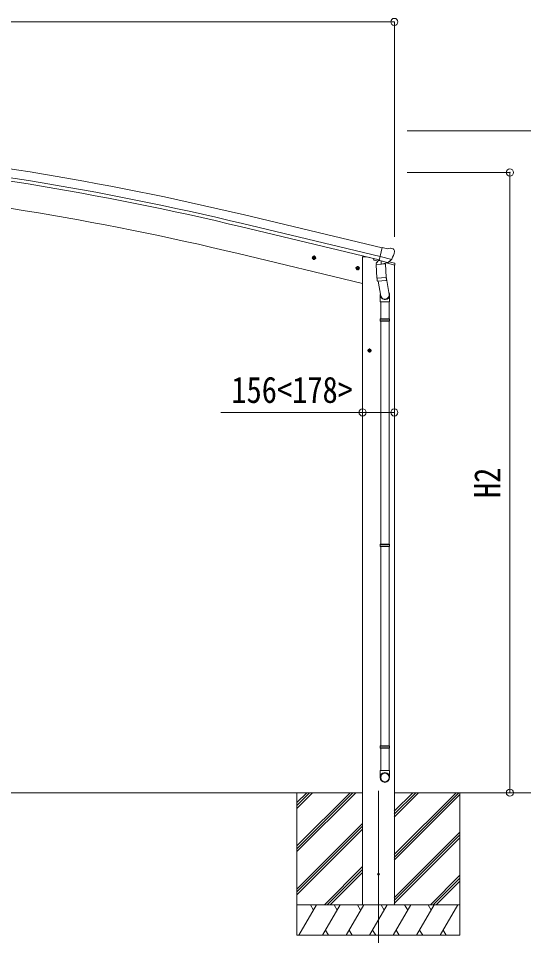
# Model space of a CAD drawing. Units: millimetres at full size; details may follow other scales. Extents: x -9783 to 9892, y -6828 to 6752.
# Drawn here: x -2419 to 61, y -1971 to 2533 of the extents above; entities that cross this region are included whole.
import ezdxf
from ezdxf.enums import TextEntityAlignment as Align

# ---------------------------------------------------------------- set-up
doc = ezdxf.new("R2010")
doc.units = ezdxf.units.MM
doc.header["$LTSCALE"] = 35
doc.header["$PDMODE"] = 32
doc.header["$PDSIZE"] = 35
for name, color, linetype, lineweight in [('0-0_0', 7, 'Continuous', 9), ('0-1_本体', 4, 'Continuous', 9), ('0-2_部品', 7, 'Continuous', 9), ('0-8_PARTS2', 2, 'Continuous', 9), ('0-A_寸法', 6, 'Continuous', 9)]:
    doc.layers.add(name, color=color, linetype=linetype, lineweight=lineweight)
doc.styles.add('ＭＳ ゴシック', font='')
doc.styles.get('ＭＳ ゴシック').set_extended_font_data('MS Gothic')

msp = doc.modelspace()

# ---------------------------------------------------------------- linework, layer by layer
at = {"layer": '0-0_0'}
for p, q in [((-7599.41, -1268.88), (-730.44, -1268.88)), ((-1051.99, -1268.88), (-1051.99, -1968.88)), ((-1051.99, -1529.61), (-791.26, -1268.88)), ((-1051.99, -1543.75), (-777.12, -1268.88)), ((-1051.99, -1557.89), (-762.98, -1268.88)), ((-1051.99, -1345.76), (-975.11, -1268.88)), ((-1051.99, -1331.62), (-989.25, -1268.88)), ((-1051.99, -1317.47), (-1003.41, -1268.89)), ((-1003.4, -1268.89), (-1003.39, -1268.88)), ((-574.24, -1388.51), (-454.61, -1268.88)), ((-574.24, -1374.37), (-468.75, -1268.88)), ((-574.24, -1360.23), (-482.89, -1268.88)), ((-574.24, -1572.36), (-270.77, -1268.89)), ((-574.24, -1586.5), (-256.63, -1268.89)), ((-574.24, -1600.64), (-251.99, -1278.39)), ((-573.74, -1268.88), (-138.56, -1268.88)), ((-251.99, -1268.88), (-251.99, -1968.88)), ((-1051.99, -1741.74), (-729.74, -1419.49)), ((-1051.99, -1755.88), (-729.74, -1433.63)), ((-1051.99, -1770.02), (-729.74, -1447.77)), ((-574.24, -1784.49), (-251.99, -1462.24)), ((-574.24, -1798.63), (-251.99, -1476.38)), ((-574.24, -1812.77), (-251.99, -1490.52)), ((-917, -1818.88), (-729.74, -1631.62)), ((-902.86, -1818.88), (-729.74, -1645.76)), ((-888.72, -1818.88), (-729.74, -1659.9)), ((-396.5, -1818.88), (-251.99, -1674.37)), ((-382.36, -1818.88), (-251.99, -1688.51)), ((-368.22, -1818.88), (-251.99, -1702.65)), ((-251.99, -1818.88), (-1051.99, -1818.88)), ((-1041.7, -1968.88), (-955.1, -1818.88)), ((-970.1, -1844.86), (-985.1, -1818.88)), ((-926.23, -1968.88), (-839.63, -1818.88)), ((-854.63, -1844.86), (-869.63, -1818.88)), ((-810.76, -1968.88), (-724.16, -1818.88)), ((-739.16, -1844.86), (-754.16, -1818.88)), ((-695.29, -1968.88), (-608.69, -1818.88)), ((-623.69, -1844.86), (-638.69, -1818.88)), ((-579.82, -1968.88), (-493.22, -1818.88)), ((-508.22, -1844.86), (-523.22, -1818.88)), ((-464.35, -1968.88), (-377.75, -1818.88)), ((-407.75, -1818.88), (-392.75, -1844.86)), ((-348.88, -1968.88), (-262.28, -1818.88)), ((-1051.99, -1968.88), (-251.99, -1968.88)), ((-911.23, -1942.9), (-896.23, -1968.88)), ((-795.76, -1942.9), (-780.76, -1968.88)), ((-680.29, -1942.9), (-665.29, -1968.88)), ((-564.82, -1942.9), (-549.82, -1968.88)), ((-449.35, -1942.9), (-434.35, -1968.88)), ((-333.88, -1942.9), (-318.88, -1968.88))]:
    msp.add_line(p, q, dxfattribs=at)
at = {"layer": '0-1_本体'}
for p, q in [((-633.76, 1405.35), (-1309.45, 1567.3)), ((-647.77, 1347.01), (-1323.43, 1508.96)), ((-643.84, 1363.37), (-1319.51, 1525.32)), ((-729.24, 1231.12), (-1340.05, 1377.76)), ((-729.57, 1361.12), (-729.57, -1818.88)), ((-573.57, 1322.15), (-573.57, -1818.88))]:
    msp.add_line(p, q, dxfattribs=at)
msp.add_lwpolyline([(-729.57, 1361.12), (-709.57, 1361.12), (-675.73, 1353)], dxfattribs=at)
for centre, radius, start, end in [((-4682.2, -12503.95), 14469.82, 76.52099, 85.02099), ((-4682.2, -12503.95), 14409.82, 76.52099, 85.02099), ((-4682.2, -12503.95), 14426.65, 76.52099, 85.02099), ((-4699.62, -12617.05), 14392.42, 76.50111, 84.99887)]:
    msp.add_arc(centre, radius, start, end, dxfattribs=at)
at = {"layer": '0-2_部品'}
for p, q in [((-607.36, 1401.06), (-633.29, 1407.29)), ((-607.36, 1401.06), (-594.1, 1403.76)), ((-579.62, 1400.58), (-592.8, 1403.74)), ((-576.52, 1398.33), (-572.67, 1392.03)), ((-958.04, 1355.06), (-977.49, 1359.73)), ((-975.07, 1359.15), (-969.9, 1364.59)), ((-972.93, 1351.95), (-975.07, 1359.15)), ((-970.1, 1347.67), (-965.43, 1367.12)), ((-969.9, 1364.59), (-962.6, 1362.84)), ((-962.6, 1362.84), (-960.47, 1355.64)), ((-675.73, 1353.78), (-675.73, 1350.46)), ((-586.36, 1349.44), (-643.87, 1363.25)), ((-572.31, 1389.75), (-572.58, 1388.6)), ((-744.22, 1303.31), (-763.66, 1307.98)), ((-761.24, 1307.4), (-756.07, 1312.84)), ((-759.11, 1300.2), (-761.24, 1307.4)), ((-756.27, 1295.92), (-751.6, 1315.37)), ((-756.07, 1312.84), (-748.77, 1311.09)), ((-748.77, 1311.09), (-746.64, 1303.89)), ((-653.01, 1341.06), (-671.9, 1345.6)), ((-663.43, 1323.89), (-617.75, 1327.08)), ((-658.76, 1257.05), (-663.43, 1323.89)), ((-649.02, 1345.66), (-662.33, 1330.34)), ((-662.33, 1330.34), (-661.89, 1324)), ((-648.07, 1345.72), (-649.02, 1345.66)), ((-644.99, 1343.25), (-646.52, 1343.62)), ((-608.29, 1334.44), (-644.99, 1343.25)), ((-639.04, 1341.43), (-638.02, 1326.82)), ((-610.83, 1332.43), (-636.64, 1325.99)), ((-619.52, 1330.26), (-619.29, 1326.98)), ((-617.75, 1327.08), (-613.07, 1260.25)), ((-571.18, 1321.42), (-613.88, 1331.67)), ((-605.92, 1333.97), (-613.44, 1335.77)), ((-610.12, 1334.21), (-610.07, 1333.47)), ((-606.76, 1334.07), (-608.29, 1334.44)), ((-603.21, 1334.53), (-586.83, 1349.03)), ((-599.68, 1337.52), (-573.48, 1331.23)), ((-571.18, 1328.31), (-571.18, 1321.42)), ((-613.41, 1265.13), (-598.89, 1177.36)), ((-658.76, 1257.05), (-613.07, 1260.25)), ((-658.75, 1257.05), (-657.86, 1244.36)), ((-614.06, 1245.64), (-655.75, 1242.73)), ((-652.24, 1242.97), (-639.59, 1168.04)), ((-612.21, 1247.78), (-613.09, 1260.25)), ((-612.61, 1246.42), (-612.61, 1246.42)), ((-642.74, 1174.86), (-642.74, 1140.2)), ((-596.74, 1140.2), (-596.74, 1174.55)), ((-642.74, 1140.2), (-596.74, 1140.2)), ((-640.74, 1140.2), (-640.74, 1057.68)), ((-598.74, 1140.2), (-598.74, 1057.68)), ((-642.74, 1055.68), (-641.74, 1057.68)), ((-642.74, 1055.68), (-596.74, 1055.68)), ((-642.74, 1055.68), (-642.74, 1047.68)), ((-642.74, 1047.68), (-596.74, 1047.68)), ((-642.74, 1047.68), (-641.74, 1045.68)), ((-641.74, 1057.68), (-597.74, 1057.68)), ((-641.74, 1045.68), (-597.74, 1045.68)), ((-640.74, 1045.68), (-640.74, -48.51)), ((-598.74, 1045.68), (-598.74, -48.51)), ((-596.74, 1055.68), (-597.74, 1057.68)), ((-705.24, 901.62), (-685.24, 901.62)), ((-701.74, 905.37), (-695.24, 909.13)), ((-695.24, 891.62), (-695.24, 911.62)), ((-695.24, 909.13), (-688.74, 905.37)), ((-688.74, 905.37), (-688.74, 897.87)), ((-688.74, 897.87), (-695.24, 894.11)), ((-642.74, -50.51), (-641.74, -48.51)), ((-642.74, -50.51), (-596.74, -50.51)), ((-642.74, -50.51), (-642.74, -58.51)), ((-642.74, -58.51), (-596.74, -58.51)), ((-642.74, -58.51), (-641.74, -60.51)), ((-641.74, -48.51), (-597.74, -48.51)), ((-641.74, -60.51), (-597.74, -60.51)), ((-640.74, -60.51), (-640.74, -1038.43)), ((-598.74, -60.51), (-598.74, -1038.43)), ((-596.74, -50.51), (-597.74, -48.51)), ((-642.74, -1040.43), (-641.74, -1038.43)), ((-642.74, -1040.43), (-596.74, -1040.43)), ((-642.74, -1040.43), (-642.74, -1048.43)), ((-642.74, -1048.43), (-596.74, -1048.43)), ((-642.74, -1048.43), (-641.74, -1050.43)), ((-641.74, -1038.43), (-597.74, -1038.43)), ((-641.74, -1050.43), (-597.74, -1050.43)), ((-640.74, -1050.43), (-640.74, -1160.43)), ((-598.74, -1050.43), (-598.74, -1160.43)), ((-596.74, -1040.43), (-597.74, -1038.43)), ((-642.74, -1194.58), (-642.74, -1160.43)), ((-642.74, -1160.43), (-596.74, -1160.43)), ((-596.74, -1194.58), (-596.74, -1160.43))]:
    msp.add_line(p, q, dxfattribs=at)
for points in [[(-638.72, 1341.84), (-648.45, 1344.18), (-633.29, 1407.29)], [(-960.47, 1355.64), (-965.64, 1350.2), (-972.93, 1351.95)], [(-638.72, 1341.84), (-638.49, 1341.69), (-613.72, 1335.74), (-613.44, 1335.77)], [(-586.09, 1350.02), (-586.67, 1349.18), (-586.83, 1349.03)], [(-746.64, 1303.89), (-751.81, 1298.45), (-759.11, 1300.2)], [(-596.74, 1055.68), (-596.74, 1047.68), (-597.74, 1045.68)], [(-695.24, 894.11), (-701.74, 897.87), (-701.74, 905.37)], [(-596.74, -50.51), (-596.74, -58.51), (-597.74, -60.51)], [(-596.74, -1040.43), (-596.74, -1048.43), (-597.74, -1050.43)]]:
    msp.add_lwpolyline(points, dxfattribs=at)
for centre, radius in [((-967.77, 1357.39), 8.5), ((-967.77, 1357.39), 7.7), ((-967.77, 1357.39), 6.5), ((-753.94, 1305.64), 8.5), ((-753.94, 1305.64), 7.7), ((-753.94, 1305.64), 6.5), ((-695.24, 901.62), 8.5), ((-695.24, 901.62), 7.7), ((-695.24, 901.62), 6.5)]:
    msp.add_circle(centre, radius, dxfattribs=at)
at = {"layer": '0-2_部品', "color": 4}
msp.add_circle((-651.49, -1668.88), 4.5, dxfattribs=at)
at = {"layer": '0-2_部品'}
for centre, radius, start, end in [((-593.5, 1400.82), 3, 76.5, 101.5), ((-580.79, 1395.71), 5, 31.5, 76.5), ((-769.39, 1435.85), 202.4, 334.90875, 346.5), ((-670.73, 1350.46), 5, 180, 256.5), ((-646.4, 1344.11), 0.5, 221.23754, 256.5), ((-639.64, 1341.35), 0.604, 7.79405, 79.40158), ((-637, 1326.97), 1.03, 188.03431, 289.96103), ((-611.07, 1333.4), 1, 284, 4), ((-609.63, 1334.25), 0.5, 76.5, 184), ((-606.64, 1334.56), 0.5, 256.5, 291.76246), ((-574.18, 1328.31), 3, 0, 76.5), ((-655.89, 1244.72), 2, 190.53157, 274), ((-614.2, 1247.64), 2, 274, 322.59038), ((-614.15, 1247.61), 1.95, 322.52234, 4.95983)]:
    msp.add_arc(centre, radius, start, end, dxfattribs=at)
for centre, major_axis, ratio, start_param, end_param in [((-575.23, 1390.46), (1.57, -2.57), 0.99628, 0.7835347, 1.5707963), ((-605.22, 1336.89), (0.73, -2.92), 0.997631, 5.8041905, 5.8929484), ((-605.26, 1337.02), (-2.63, 3.16), 0.650902, 2.1145521, 2.1873627), ((-605.2, 1336.79), (0.73, -2.92), 0.997631, 5.965759, 6.7621801), ((-619.74, 1174.86), (-23, 0), 0.996195, 6.0000678, 10.0103449), ((-619.74, 1174.86), (-21, 0), 0.996195, 0.3319459, 3.3482706), ((-619.74, -1192.83), (23, 0), 0.996195, 6.2831853, 9.424778), ((-619.74, -1194.58), (23, 0), 0.996195, 6.2831853, 9.424778), ((-619.74, -1194.58), (0, -23.43), 0.981806, 4.712389, 7.8539816)]:
    msp.add_ellipse(centre, major_axis=major_axis, ratio=ratio, start_param=start_param, end_param=end_param, dxfattribs=at)
msp.add_ellipse((-619.74, -1194.58), major_axis=(-21, 0), ratio=0.996195, dxfattribs=at)
at = {"layer": '0-8_PARTS2'}
msp.add_line((-651.49, -1259.67), (-651.49, -2109.91), dxfattribs=at)
at = {"layer": '0-A_寸法'}
for p, q in [((-573.57, 2515.02), (-7755.57, 2515.02)), ((-573.57, 2515.02), (-573.57, 1460.2)), ((548.72, 1980.7), (-510.73, 1980.7)), ((-6.3, 1775.8), (-510.73, 1775.8)), ((-6.3, -1268.88), (-6.3, 1775.8)), ((-729.57, 597.89), (-1425.73, 597.89)), ((-729.57, 597.89), (-573.57, 597.89)), ((-6.3, -1268.88), (-510.73, -1268.88)), ((548.72, -1268.88), (-6.3, -1268.88))]:
    msp.add_line(p, q, dxfattribs=at)
for p in [(-573.57, 2515.02), (-6.3, 1775.8), (-729.57, 597.89), (-573.57, 597.89), (-6.3, -1268.88)]:
    msp.add_point(p, dxfattribs=at)

# ---------------------------------------------------------------- texts
at = {"layer": '0-A_寸法', "color": 7, "style": 'ＭＳ ゴシック', "width": 0.85}
msp.add_text('156<178>', height=129, dxfattribs=at).set_placement((-1373.57, 605.89), align=Align.BOTTOM_LEFT)
msp.add_text('H2', height=129, rotation=90, dxfattribs=at).set_placement((-14.3, 177.46), align=Align.BOTTOM_LEFT)

doc.saveas('drawing.dxf')
